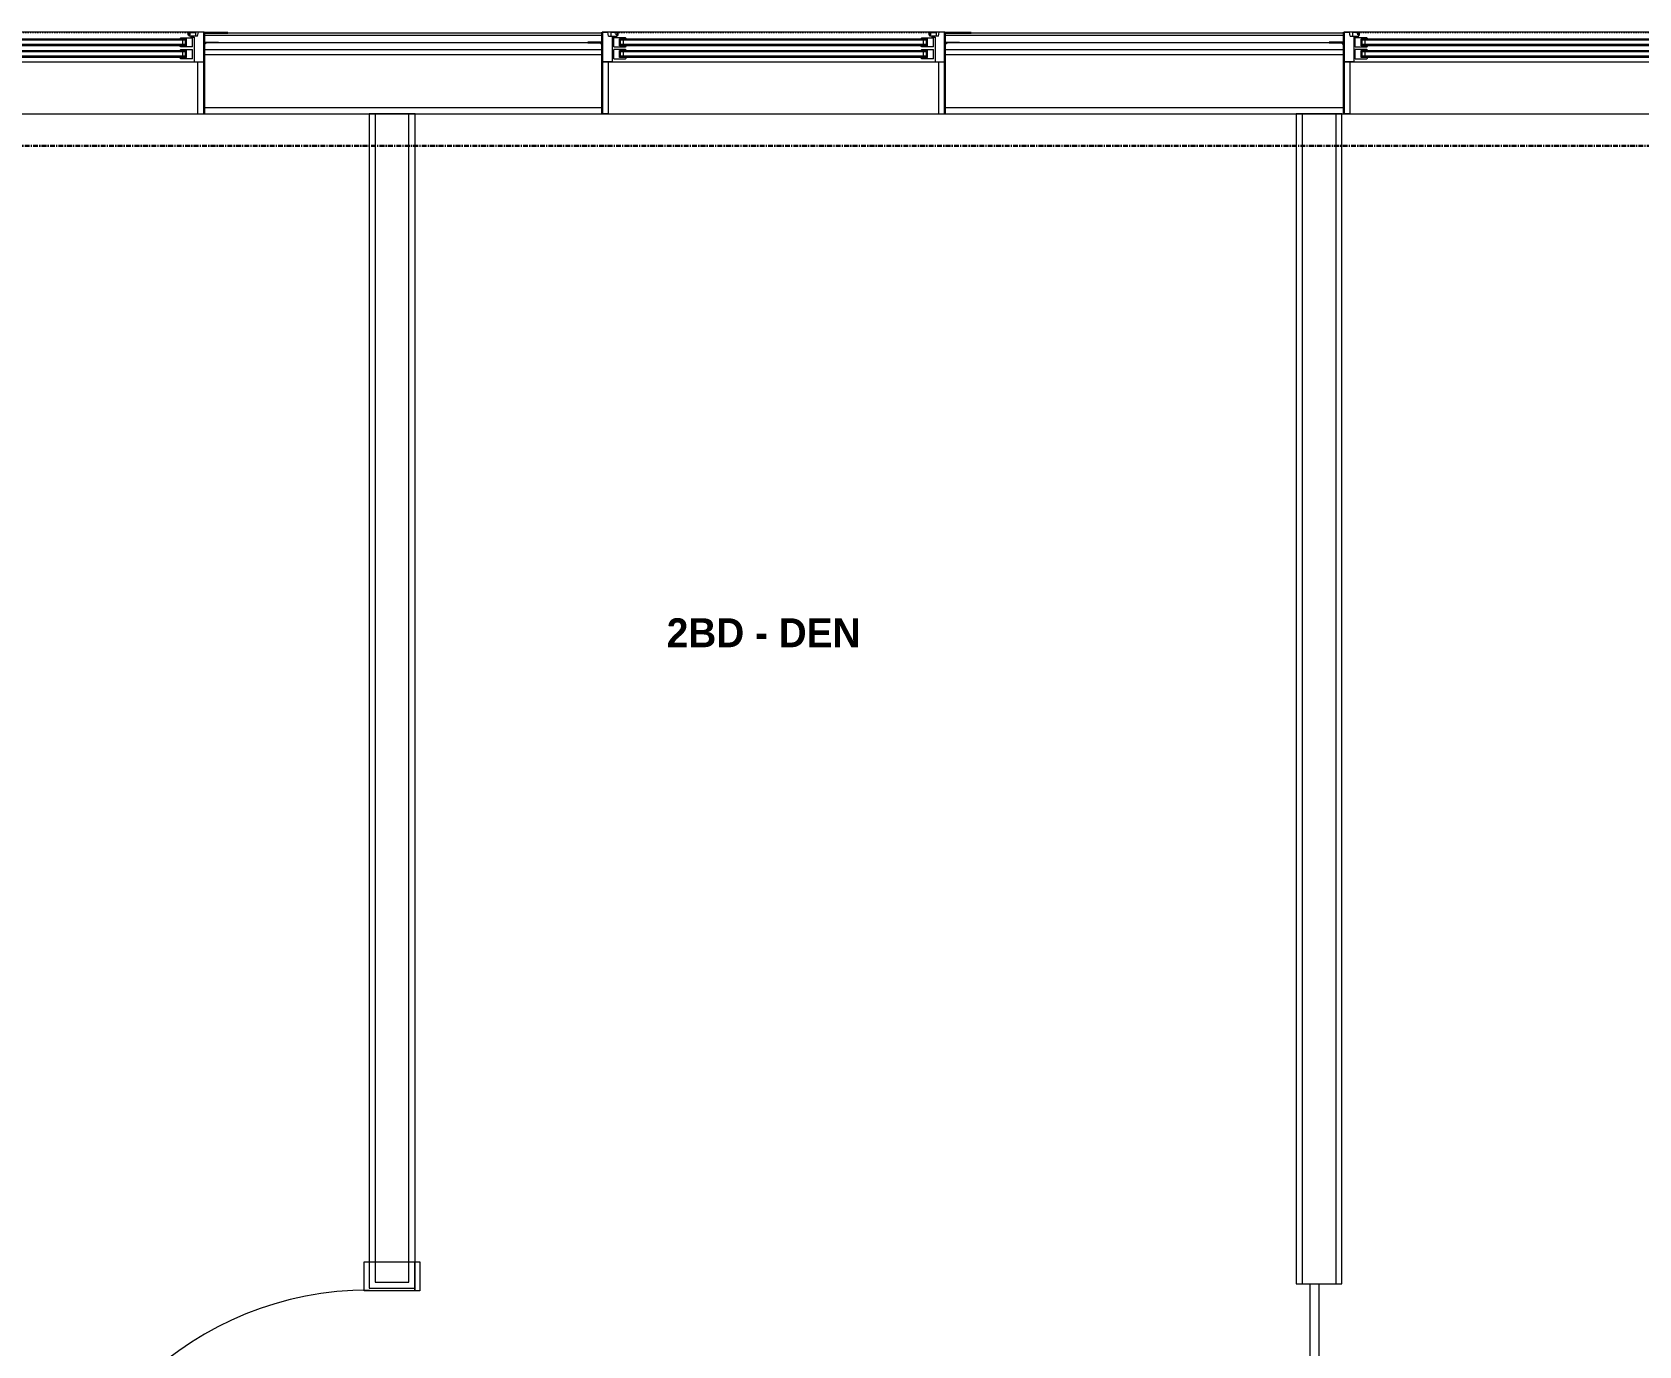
# Model space of a CAD drawing. Header units: inches. Extents: x -4093 to -1777, y 9773 to 12264.
# Drawn here: x -2428 to -2261.6, y 10714.9 to 10851 of the extents above; entities that cross this region are included whole.
import ezdxf

# ---------------------------------------------------------------- set-up
doc = ezdxf.new("R2010")
doc.units = ezdxf.units.IN
doc.header["$MEASUREMENT"] = 0
doc.linetypes.add('Dash', pattern=[0.25, 0.125, -0.125])
doc.linetypes.add('Grid Line 1_2_', pattern=[0.875, 0.5, -0.125, 0.125, -0.125])
for name, color, linetype, lineweight in [('0-1', 7, 'Continuous', 5), ('0-2', 7, 'Continuous', 9), ('A-AREA-IDEN', 2, 'Continuous', 9), ('A-DETL-GENF', 92, 'Continuous', 18), ('A-DETL-GENF-HDLN', 1, 'Dash', 9), ('A-DOOR-1', 7, 'Continuous', 9), ('A-DOOR-2', 10, 'Continuous', 30), ('A-FLOR-1', 7, 'Continuous', 9), ('A-GLAZ', 151, 'Continuous', 18), ('A-GLAZ-1', 151, 'Continuous', 9), ('A-GLAZ-2', 151, 'Continuous', 30), ('A-WALL', 113, 'Continuous', 18), ('A-WALL-1', 7, 'Continuous', 9), ('A-WALL-2', 250, 'Continuous', 18), ('A-WALL-3', 113, 'Continuous', 9), ('S-GRID-1', 1, 'Grid Line 1_2_', 30)]:
    doc.layers.add(name, color=color, linetype=linetype, lineweight=lineweight)
doc.styles.add('Century Gothic_B', font='GOTHICB.TTF', dxfattribs={"height": 3})

# ---------------------------------------------------------------- blocks, each defined once
blk = doc.blocks.new('SWING - SINGLE - FLUSH - SWING - FLUSH - 2-10 x 6-8 - PRIVACY-4346068-BACKGROUND - 3RD FLOOR')
at = {"layer": 'A-DOOR-1'}
for p, q in [((-20, 2.37), (-20, 2.87)), ((-20, 2.87), (-17, 2.87)), ((-20, 2.37), (-17, 2.37)), ((-20, -2.88), (-20, 2.37)), ((-17, 2.37), (-20, 2.37)), ((-17, 2.87), (-17, 2.37)), ((-17, 2.37), (-17, -2.88)), ((17, 2.37), (17, 2.87)), ((17, 2.87), (20, 2.87)), ((17, 2.37), (20, 2.37)), ((17, -2.88), (17, 2.37)), ((20, 2.37), (17, 2.37)), ((20, 2.87), (20, 2.37)), ((20, 2.37), (20, -2.88)), ((-17, -2.88), (-20, -2.88)), ((20, -2.88), (17, -2.88))]:
    blk.add_line(p, q, dxfattribs=at)
blk.add_arc((17, -2.38), 34.07, 180, 266.6343, dxfattribs=at)
at = {"layer": 'A-DOOR-2'}
for p, q in [((15, -2.38), (15, -36.38)), ((17, -2.38), (15, -2.38)), ((17, -2.38), (17, -36.38)), ((17, -36.38), (15, -36.38))]:
    blk.add_line(p, q, dxfattribs=at)
blk = doc.blocks.new('CTR - 1st Phase - Unit Layouts_rvt-1-BACKGROUND - 3RD FLOOR')
at = {"layer": 'A-FLOR-1'}
for p, q in [((-2295.62, 10683.6), (-2295.62, 10721.32)), ((-2294.7, 10683.6), (-2294.7, 10721.32))]:
    blk.add_line(p, q, dxfattribs=at)
at = {"layer": 'A-WALL-1'}
for p, q in [((-2388.32, 10842.51), (-2393.07, 10842.51)), ((-2393.07, 10842.51), (-2393.07, 10720.85)), ((-2388.32, 10720.85), (-2388.32, 10842.51)), ((-2292.32, 10842.51), (-2297.07, 10842.51)), ((-2297.07, 10842.51), (-2297.07, 10721.32)), ((-2292.32, 10721.32), (-2292.32, 10842.51)), ((-2393.07, 10720.85), (-2388.32, 10720.85)), ((-2297.07, 10721.32), (-2292.32, 10721.32))]:
    blk.add_line(p, q, dxfattribs=at)
at = {"layer": 'A-WALL-2'}
for p, q in [((-2392.45, 10842.51), (-2392.45, 10721.48)), ((-2388.95, 10721.48), (-2388.95, 10842.51)), ((-2296.45, 10842.51), (-2296.45, 10721.32)), ((-2292.95, 10842.51), (-2292.95, 10721.32)), ((-2392.45, 10721.48), (-2390.7, 10721.48)), ((-2390.7, 10721.48), (-2388.95, 10721.48))]:
    blk.add_line(p, q, dxfattribs=at)
at = {"layer": '0-2', "rotation": 270.0000000000105}
blk.add_blockref('SWING - SINGLE - FLUSH - SWING - FLUSH - 2-10 x 6-8 - PRIVACY-4346068-BACKGROUND - 3RD FLOOR', (-2390.7, 10703.6), dxfattribs=at)
blk = doc.blocks.new('CTR - 1st Phase - Structure_rvt-1-BACKGROUND - 3RD FLOOR')
at = {"layer": 'S-GRID-1'}
blk.add_line((-1777.25, 10839.19), (-4076.95, 10839.19), dxfattribs=at)
blk = doc.blocks.new('Window-Double_Hung-Marvin-Essential - 2-WIDE _TEMP ALL LOW_ ESDH3066-3454268-BACKGROUND - 3RD FLOOR')
at = {"layer": 'A-DETL-GENF'}
for p, q in [((-17.75, 4.28), (-17.16, 4.28)), ((-17.75, 4.28), (-17.75, 1.19)), ((-17.08, 3.87), (-17.16, 4.28)), ((-17.08, 3.87), (-16.19, 3.87)), ((-16.85, 4.25), (-16.85, 3.87)), ((-16.3, 4.25), (-16.85, 4.25)), ((-16.38, 3.77), (-16.72, 3.77)), ((-16.72, 3.77), (-16.72, 1.19)), ((-15.34, 3.69), (-16.56, 3.69)), ((-16.56, 2.75), (-16.56, 3.69)), ((-16.38, 3.87), (-16.38, 3.77)), ((-16.3, 4.01), (-16.3, 4.25)), ((-16.18, 4.01), (-16.3, 4.01)), ((-16.19, 3.97), (-16.1, 3.97)), ((-16.19, 3.87), (-16.19, 3.97)), ((-16.18, 4.22), (-16.1, 4.22)), ((-16.18, 4.22), (-16.18, 4.01)), ((-16.1, 3.97), (-16.1, 4.22)), ((-15.94, 2.87), (-15.94, 3.59)), ((-15.94, 3.59), (-15.28, 3.59)), ((15.84, 3.57), (-15.84, 3.57)), ((-15.84, 2.88), (-15.84, 3.57)), ((15.84, 3.45), (-15.84, 3.45)), ((-15.54, 3.01), (-15.54, 3.45)), ((-15.34, 3.69), (-15.28, 3.63)), ((-15.28, 3.59), (-15.28, 3.63)), ((15.34, 3.69), (15.28, 3.63)), ((15.28, 3.59), (15.28, 3.63)), ((15.94, 3.59), (15.28, 3.59)), ((15.34, 3.69), (16.56, 3.69)), ((15.54, 3.01), (15.54, 3.45)), ((15.84, 2.88), (15.84, 3.57)), ((15.94, 2.87), (15.94, 3.59)), ((16.18, 4.22), (16.1, 4.22)), ((16.1, 3.97), (16.1, 4.22)), ((16.19, 3.97), (16.1, 3.97)), ((16.18, 4.22), (16.18, 4.01)), ((16.18, 4.01), (16.3, 4.01)), ((16.19, 3.87), (16.19, 3.97)), ((17.08, 3.87), (16.19, 3.87)), ((16.3, 4.01), (16.3, 4.25)), ((16.3, 4.25), (16.85, 4.25)), ((16.38, 3.87), (16.38, 3.77)), ((16.38, 3.77), (16.72, 3.77)), ((16.56, 2.75), (16.56, 3.69)), ((16.72, 3.77), (16.72, 1.19)), ((16.85, 4.25), (16.85, 3.87)), ((17.08, 3.87), (17.16, 4.28)), ((17.75, 4.28), (17.16, 4.28)), ((17.75, 4.28), (17.75, 1.19)), ((-19.25, 3.23), (-19.25, 3.19)), ((-17.75, 3.23), (-19.25, 3.23)), ((-19.25, 3.19), (-17.9, 3.19)), ((-17.9, 3.19), (-17.9, 3.08)), ((-17.9, 3.08), (-17.75, 3.08)), ((-16.56, 2.75), (-15.34, 2.75)), ((-15.34, 2.47), (-16.56, 2.47)), ((-16.56, 1.53), (-16.56, 2.47)), ((-15.28, 2.87), (-15.94, 2.87)), ((-15.94, 1.65), (-15.94, 2.37)), ((-15.94, 2.37), (-15.28, 2.37)), ((15.84, 3.01), (-15.84, 3.01)), ((15.84, 2.88), (-15.84, 2.88)), ((15.84, 2.35), (-15.84, 2.35)), ((-15.84, 1.66), (-15.84, 2.35)), ((15.84, 2.23), (-15.84, 2.23)), ((15.84, 1.79), (-15.84, 1.79)), ((15.84, 1.66), (-15.84, 1.66)), ((-15.54, 1.79), (-15.54, 2.23)), ((-15.34, 2.75), (-15.28, 2.81)), ((-15.34, 2.47), (-15.28, 2.41)), ((-15.28, 2.81), (-15.28, 2.87)), ((-15.28, 2.37), (-15.28, 2.41)), ((15.28, 2.81), (15.28, 2.87)), ((15.28, 2.87), (15.94, 2.87)), ((15.34, 2.75), (15.28, 2.81)), ((15.34, 2.47), (15.28, 2.41)), ((15.28, 2.37), (15.28, 2.41)), ((15.94, 2.37), (15.28, 2.37)), ((16.56, 2.75), (15.34, 2.75)), ((15.34, 2.47), (16.56, 2.47)), ((15.54, 1.79), (15.54, 2.23)), ((15.84, 1.66), (15.84, 2.35)), ((15.94, 1.65), (15.94, 2.37)), ((16.56, 1.53), (16.56, 2.47)), ((17.75, 3.23), (19.25, 3.23)), ((17.9, 3.08), (17.75, 3.08)), ((17.9, 3.19), (17.9, 3.08)), ((19.25, 3.19), (17.9, 3.19)), ((19.25, 3.23), (19.25, 3.19)), ((-16.72, 1.19), (-17.75, 1.19)), ((-16.56, 1.53), (-15.34, 1.53)), ((-15.28, 1.65), (-15.94, 1.65)), ((-15.34, 1.53), (-15.28, 1.59)), ((-15.28, 1.59), (-15.28, 1.65)), ((15.28, 1.59), (15.28, 1.65)), ((15.28, 1.65), (15.94, 1.65)), ((15.34, 1.53), (15.28, 1.59)), ((16.56, 1.53), (15.34, 1.53)), ((16.72, 1.19), (17.75, 1.19))]:
    blk.add_line(p, q, dxfattribs=at)
at = {"layer": 'A-DETL-GENF-HDLN'}
blk.add_line((16.1, 4.22), (-16.5, 4.22), dxfattribs=at)
at = {"layer": 'A-GLAZ'}
for p, q in [((-17.13, 1.16), (-17.13, -4.19)), ((17.12, -4.19), (17.12, 1.16)), ((-17.13, -4.19), (-17.75, -4.19)), ((17.12, -4.19), (17.75, -4.19))]:
    blk.add_line(p, q, dxfattribs=at)
at = {"layer": 'A-GLAZ-1'}
for p, q in [((17.75, 4.28), (-17.75, 4.28)), ((20.21, 4.25), (17.75, 4.25)), ((17.75, 4.19), (20.21, 4.19)), ((20.21, 4.19), (20.21, 4.25)), ((-17.75, 1.19), (17.75, 1.19)), ((-17.75, -4.19), (17.75, -4.19))]:
    blk.add_line(p, q, dxfattribs=at)
at = {"layer": 'A-GLAZ-2'}
for p, q in [((-17.75, 4.28), (-17.75, 1.19)), ((17.75, 1.19), (17.75, 4.28)), ((-17.75, 1.16), (-17.75, -4.19)), ((17.75, -4.19), (17.75, 1.16))]:
    blk.add_line(p, q, dxfattribs=at)
blk = doc.blocks.new('Window-Double_Hung-Marvin-Essential - 1-WIDE _TEMP LOWER_ ESDH3066-3454270-BACKGROUND - 3RD FLOOR')
at = {"layer": 'A-DETL-GENF'}
for p, q in [((-17.75, 4.28), (-17.16, 4.28)), ((-17.75, 4.28), (-17.75, 1.19)), ((-17.08, 3.87), (-17.16, 4.28)), ((-17.08, 3.87), (-16.19, 3.87)), ((-16.85, 4.25), (-16.85, 3.87)), ((-16.3, 4.25), (-16.85, 4.25)), ((-16.38, 3.77), (-16.72, 3.77)), ((-16.72, 3.77), (-16.72, 1.19)), ((-15.34, 3.69), (-16.56, 3.69)), ((-16.56, 2.75), (-16.56, 3.69)), ((-16.38, 3.87), (-16.38, 3.77)), ((-16.3, 4.01), (-16.3, 4.25)), ((-16.18, 4.01), (-16.3, 4.01)), ((-16.19, 3.97), (-16.1, 3.97)), ((-16.19, 3.87), (-16.19, 3.97)), ((-16.18, 4.22), (-16.1, 4.22)), ((-16.18, 4.22), (-16.18, 4.01)), ((-16.1, 3.97), (-16.1, 4.22)), ((-15.94, 2.87), (-15.94, 3.59)), ((-15.94, 3.59), (-15.28, 3.59)), ((15.84, 3.57), (-15.84, 3.57)), ((-15.84, 2.88), (-15.84, 3.57)), ((15.84, 3.45), (-15.84, 3.45)), ((-15.54, 3.01), (-15.54, 3.45)), ((-15.34, 3.69), (-15.28, 3.63)), ((-15.28, 3.59), (-15.28, 3.63)), ((15.34, 3.69), (15.28, 3.63)), ((15.28, 3.59), (15.28, 3.63)), ((15.94, 3.59), (15.28, 3.59)), ((15.34, 3.69), (16.56, 3.69)), ((15.54, 3.01), (15.54, 3.45)), ((15.84, 2.88), (15.84, 3.57)), ((15.94, 2.87), (15.94, 3.59)), ((16.18, 4.22), (16.1, 4.22)), ((16.1, 3.97), (16.1, 4.22)), ((16.19, 3.97), (16.1, 3.97)), ((16.18, 4.22), (16.18, 4.01)), ((16.18, 4.01), (16.3, 4.01)), ((16.19, 3.87), (16.19, 3.97)), ((17.08, 3.87), (16.19, 3.87)), ((16.3, 4.01), (16.3, 4.25)), ((16.3, 4.25), (16.85, 4.25)), ((16.38, 3.87), (16.38, 3.77)), ((16.38, 3.77), (16.72, 3.77)), ((16.56, 2.75), (16.56, 3.69)), ((16.72, 3.77), (16.72, 1.19)), ((16.85, 4.25), (16.85, 3.87)), ((17.08, 3.87), (17.16, 4.28)), ((17.75, 4.28), (17.16, 4.28)), ((17.75, 4.28), (17.75, 1.19)), ((-19.25, 3.23), (-19.25, 3.19)), ((-17.75, 3.23), (-19.25, 3.23)), ((-19.25, 3.19), (-17.9, 3.19)), ((-17.9, 3.19), (-17.9, 3.08)), ((-17.9, 3.08), (-17.75, 3.08)), ((-16.56, 2.75), (-15.34, 2.75)), ((-15.34, 2.47), (-16.56, 2.47)), ((-16.56, 1.53), (-16.56, 2.47)), ((-15.28, 2.87), (-15.94, 2.87)), ((-15.94, 1.65), (-15.94, 2.37)), ((-15.94, 2.37), (-15.28, 2.37)), ((15.84, 3.01), (-15.84, 3.01)), ((15.84, 2.88), (-15.84, 2.88)), ((15.84, 2.35), (-15.84, 2.35)), ((-15.84, 1.66), (-15.84, 2.35)), ((15.84, 2.23), (-15.84, 2.23)), ((15.84, 1.79), (-15.84, 1.79)), ((15.84, 1.66), (-15.84, 1.66)), ((-15.54, 1.79), (-15.54, 2.23)), ((-15.34, 2.75), (-15.28, 2.81)), ((-15.34, 2.47), (-15.28, 2.41)), ((-15.28, 2.81), (-15.28, 2.87)), ((-15.28, 2.37), (-15.28, 2.41)), ((15.28, 2.81), (15.28, 2.87)), ((15.28, 2.87), (15.94, 2.87)), ((15.34, 2.75), (15.28, 2.81)), ((15.34, 2.47), (15.28, 2.41)), ((15.28, 2.37), (15.28, 2.41)), ((15.94, 2.37), (15.28, 2.37)), ((16.56, 2.75), (15.34, 2.75)), ((15.34, 2.47), (16.56, 2.47)), ((15.54, 1.79), (15.54, 2.23)), ((15.84, 1.66), (15.84, 2.35)), ((15.94, 1.65), (15.94, 2.37)), ((16.56, 1.53), (16.56, 2.47)), ((17.75, 3.23), (19.25, 3.23)), ((17.9, 3.08), (17.75, 3.08)), ((17.9, 3.19), (17.9, 3.08)), ((19.25, 3.19), (17.9, 3.19)), ((19.25, 3.23), (19.25, 3.19)), ((-16.72, 1.19), (-17.75, 1.19)), ((-16.56, 1.53), (-15.34, 1.53)), ((-15.28, 1.65), (-15.94, 1.65)), ((-15.34, 1.53), (-15.28, 1.59)), ((-15.28, 1.59), (-15.28, 1.65)), ((15.28, 1.59), (15.28, 1.65)), ((15.28, 1.65), (15.94, 1.65)), ((15.34, 1.53), (15.28, 1.59)), ((16.56, 1.53), (15.34, 1.53)), ((16.72, 1.19), (17.75, 1.19))]:
    blk.add_line(p, q, dxfattribs=at)
at = {"layer": 'A-DETL-GENF-HDLN'}
blk.add_line((16.1, 4.22), (-16.5, 4.22), dxfattribs=at)
at = {"layer": 'A-GLAZ'}
for p, q in [((-17.13, 1.16), (-17.13, -4.19)), ((17.12, -4.19), (17.12, 1.16)), ((-17.13, -4.19), (-17.75, -4.19)), ((17.12, -4.19), (17.75, -4.19))]:
    blk.add_line(p, q, dxfattribs=at)
at = {"layer": 'A-GLAZ-1'}
for p, q in [((17.75, 4.28), (-17.75, 4.28)), ((20.46, 4.25), (17.75, 4.25)), ((17.75, 4.19), (20.46, 4.19)), ((20.46, 4.19), (20.46, 4.25)), ((-17.75, 1.19), (17.75, 1.19)), ((-17.75, -4.19), (17.75, -4.19))]:
    blk.add_line(p, q, dxfattribs=at)
at = {"layer": 'A-GLAZ-2'}
for p, q in [((-17.75, 4.28), (-17.75, 1.19)), ((17.75, 1.19), (17.75, 4.28)), ((-17.75, 1.16), (-17.75, -4.19)), ((17.75, -4.19), (17.75, 1.16))]:
    blk.add_line(p, q, dxfattribs=at)

msp = doc.modelspace()

# ---------------------------------------------------------------- linework, layer by layer
at = {"layer": 'A-WALL'}
for p, q in [((-2368.94, 10850.64), (-2410.17, 10850.64)), ((-2368.94, 10849.89), (-2410.17, 10849.89)), ((-2292.14, 10850.64), (-2333.44, 10850.64)), ((-2292.14, 10849.89), (-2333.44, 10849.89)), ((-2368.94, 10849.14), (-2410.17, 10849.14)), ((-2368.94, 10848.64), (-2410.17, 10848.64)), ((-2292.14, 10849.14), (-2333.44, 10849.14)), ((-2292.14, 10848.64), (-2333.44, 10848.64)), ((-2368.94, 10843.14), (-2410.17, 10843.14)), ((-2292.14, 10843.14), (-2333.44, 10843.14))]:
    msp.add_line(p, q, dxfattribs=at)
at = {"layer": 'A-WALL-3'}
for p, q in [((-2368.94, 10850.89), (-2407.71, 10850.89)), ((-2292.14, 10850.89), (-2330.73, 10850.89)), ((-2410.17, 10847.89), (-2410.17, 10847.86)), ((-2368.94, 10847.86), (-2368.94, 10847.89)), ((-2333.44, 10847.89), (-2333.44, 10847.86)), ((-2292.14, 10847.86), (-2292.14, 10847.89)), ((-2410.17, 10842.51), (-2368.94, 10842.51)), ((-2333.44, 10842.51), (-2292.14, 10842.51))]:
    msp.add_line(p, q, dxfattribs=at)

# ---------------------------------------------------------------- block references
at = {"layer": '0-1'}
for name in ['CTR - 1st Phase - Structure_rvt-1-BACKGROUND - 3RD FLOOR', 'CTR - 1st Phase - Unit Layouts_rvt-1-BACKGROUND - 3RD FLOOR']:
    msp.add_blockref(name, (0, 0), dxfattribs=at)
at = {"layer": 'A-GLAZ-1'}
for name, p in [('Window-Double_Hung-Marvin-Essential - 2-WIDE _TEMP ALL LOW_ ESDH3066-3454268-BACKGROUND - 3RD FLOOR', (-2427.92, 10846.7)), ('Window-Double_Hung-Marvin-Essential - 1-WIDE _TEMP LOWER_ ESDH3066-3454270-BACKGROUND - 3RD FLOOR', (-2351.19, 10846.7)), ('Window-Double_Hung-Marvin-Essential - 1-WIDE _TEMP LOWER_ ESDH3066-3454270-BACKGROUND - 3RD FLOOR', (-2274.39, 10846.7))]:
    msp.add_blockref(name, p, dxfattribs=at)

# ---------------------------------------------------------------- texts
at = {"layer": 'A-AREA-IDEN', "insert": (-2362.25, 10790.26), "char_height": 3, "width": 24.745, "attachment_point": 1, "style": 'Century Gothic_B'}
msp.add_mtext('2BD - DEN', dxfattribs=at)

doc.saveas('drawing.dxf')
